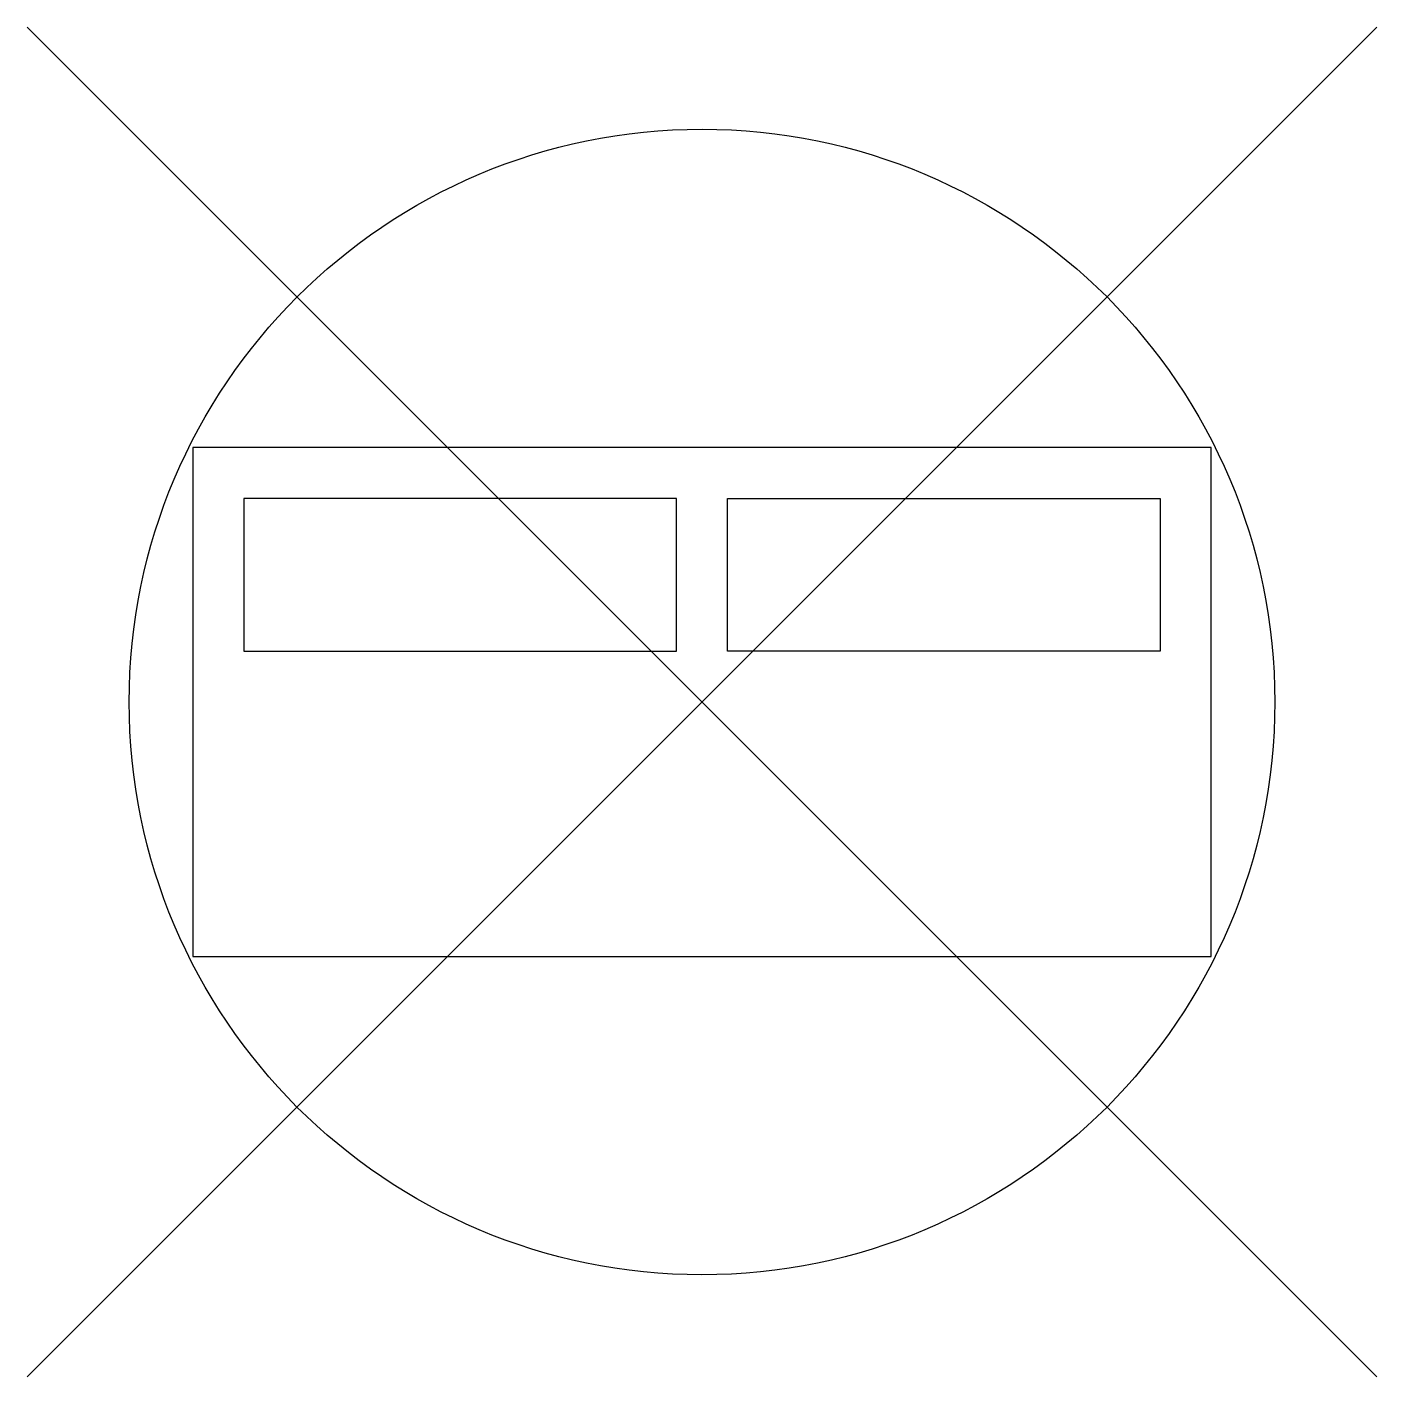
# Model space of a CAD drawing. Header units: metres. Extents: x -2.12 to 2.12, y -2.12 to 2.12.
import ezdxf

# ---------------------------------------------------------------- set-up
doc = ezdxf.new("R2010")
doc.units = ezdxf.units.M

msp = doc.modelspace()

# ---------------------------------------------------------------- linework, layer by layer
at = {"flags": 128}
for points in [[(-2.1213, 2.1213), (2.1213, -2.1213)], [(-2.1213, -2.1213), (2.1213, 2.1213)]]:
    msp.add_lwpolyline(points, dxfattribs=at)
for points in [[(1.6, -0.8), (1.6, 0.8), (-1.6, 0.8), (-1.6, -0.8)], [(-0.08, 0.16), (-0.08, 0.64), (-1.44, 0.64), (-1.44, 0.16)], [(0.08, 0.16), (0.08, 0.64), (1.44, 0.64), (1.44, 0.16)]]:
    msp.add_lwpolyline(points, close=True)
msp.add_circle((0, 0), 1.8)

doc.saveas('drawing.dxf')
